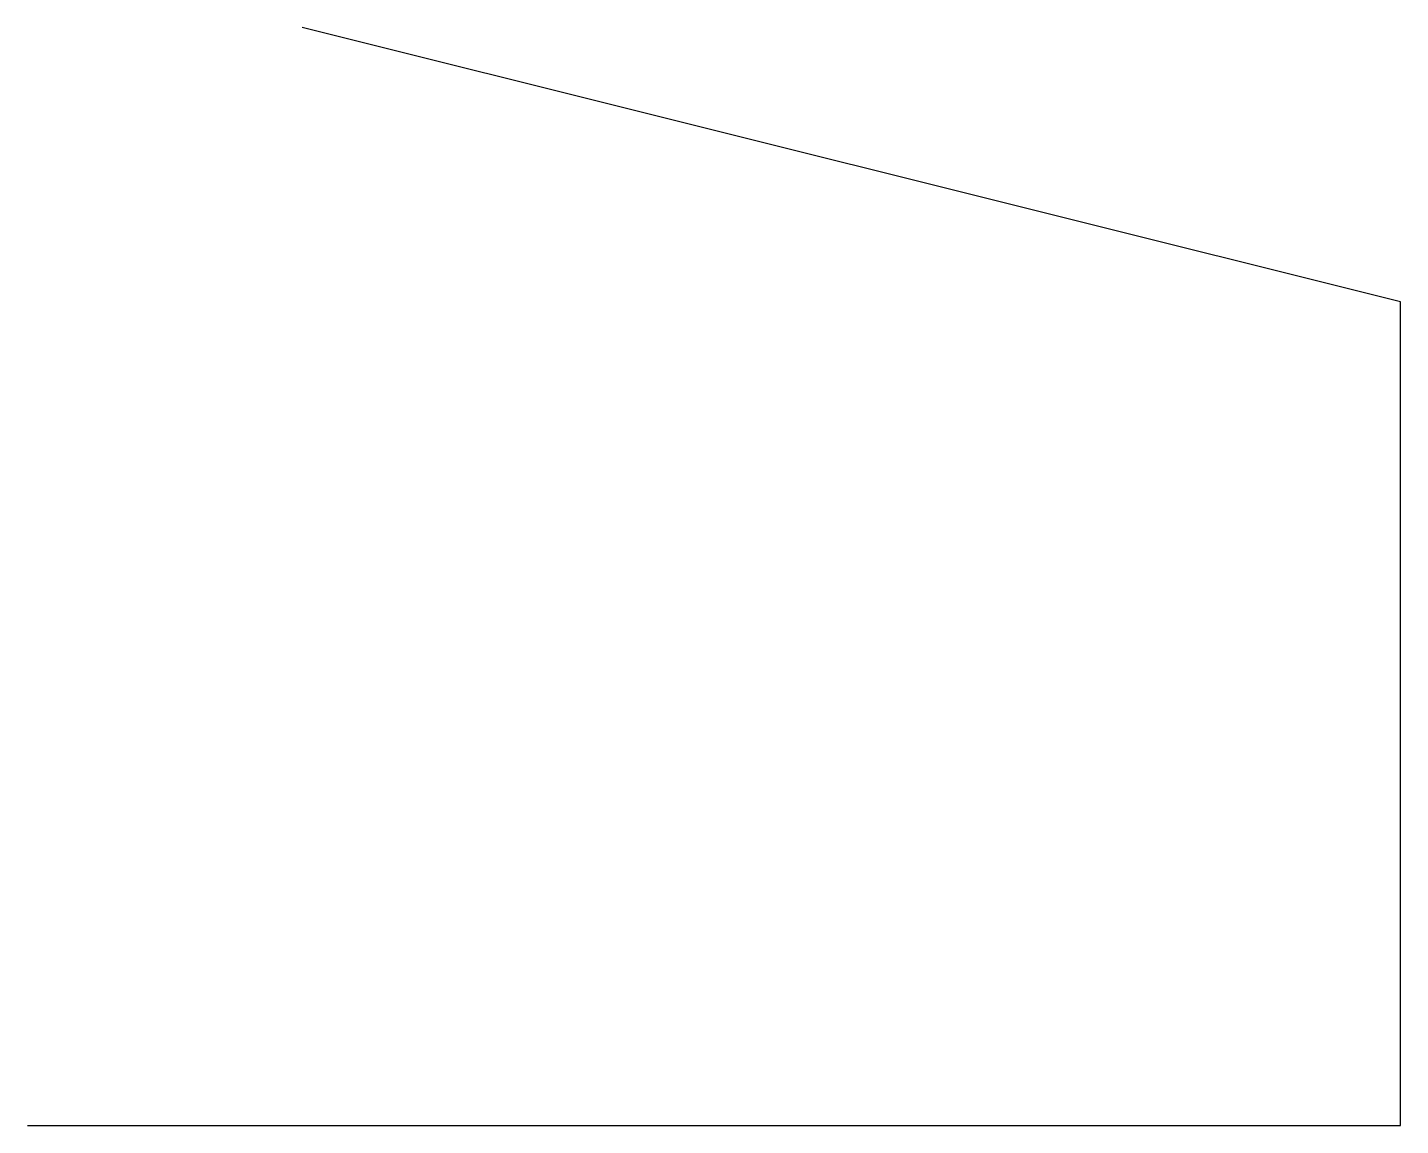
# Model space of a CAD drawing. Header units: millimetres. Extents: x 0 to 100, y 0 to 80.
import ezdxf

# ---------------------------------------------------------------- set-up
doc = ezdxf.new("R2010")
doc.units = ezdxf.units.MM

msp = doc.modelspace()

# ---------------------------------------------------------------- linework, layer by layer
for p, q in [((100, 60), (20, 80)), ((100, 0), (100, 60)), ((0, 0), (100, 0))]:
    msp.add_line(p, q)

doc.saveas('drawing.dxf')
